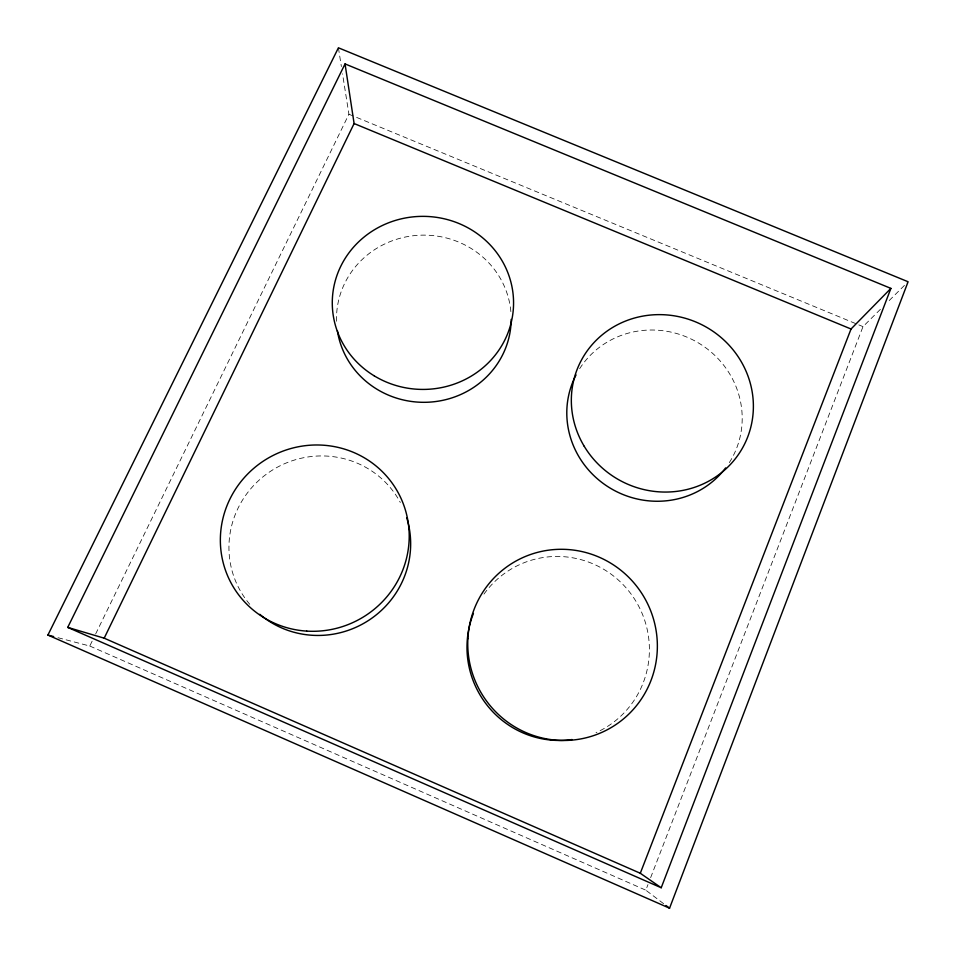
<?xml version="1.0" encoding="UTF-8"?>
<svg xmlns="http://www.w3.org/2000/svg" width="956" height="956" viewBox="0 0 956 956"><rect width="100%" height="100%" fill="white"/><g stroke="black" fill="none" stroke-linecap="round" stroke-linejoin="round"><path stroke-width="0.72" stroke-dasharray="4.78 3.58" d="M663.619 903.695L645.814 890.179L647.965 884.611M650.642 877.656L863.005 326.629L880.835 308.896M58.017 637.712L89.78 646.029L92.385 640.675M95.648 633.971L348.916 114.218L342.523 73.791M889.211 300.543L907.041 282.809M348.916 114.218L863.005 326.629M89.78 646.029L645.814 890.179M338.412 47.8L341.376 66.573M336.536 321.264A87.343 83.59 0.2 0 1 420.509 235.188A87.343 83.59 0.2 0 1 511.09 314.93M249.767 604.3A91.394 89.219 -29.7 0 1 269.532 471.965A91.394 89.219 -29.7 0 1 400.325 502.474M579.659 368.681A88.382 84.917 26.5 0 1 700.39 344.136A88.382 84.917 26.5 0 1 729.129 462.907M483.963 594.106A92.278 90.916 63 0 1 628.57 590.796A92.278 90.916 63 0 1 596.03 732.619"/><path stroke-width="1.43" d="M669.558 908.2L908.092 281.757L338.412 47.8L47.908 635.059L669.558 908.2L665.997 905.499M661.217 887.754L890.896 288.389L345.044 63.921L67.733 627.387L661.217 887.754L640.293 873.258L104.192 638.178L67.733 627.387M640.293 873.258L851.031 329.007L890.896 288.389M104.192 638.178L354.102 123.539L345.044 63.921M47.908 635.059L53.691 636.577M354.102 123.539L851.031 329.007M511.185 319.388A87.343 83.59 0.2 0 1 429.841 402.118A87.343 83.59 0.2 0 1 337.42 330.812M406.67 517.626A91.394 89.219 -29.7 0 1 369.1 620.074A91.394 89.219 -29.7 0 1 259.805 614.314M725.64 467.902A88.382 84.917 26.5 0 1 609.115 487.452A88.382 84.917 26.5 0 1 576.038 374.955M572.094 739.538A92.278 90.916 63 0 1 486.867 704.919A92.278 90.916 63 0 1 473.435 613.441M374.262 375.875A90.641 86.53 0.3 0 0 513.48 306.661A90.641 86.53 0.3 0 0 381.038 226.13A90.641 86.53 0.3 0 0 374.262 375.875M306.78 631.115A94.979 92.613 -28.8 0 0 400.265 496.773A94.979 92.613 -28.8 0 0 237.291 486.532A94.979 92.613 -28.8 0 0 306.78 631.115M584.236 446.309A91.752 87.964 26.2 0 0 741.88 449.081A91.752 87.964 26.2 0 0 660.955 314.644A91.752 87.964 26.2 0 0 584.236 446.309M467.878 638.751A95.911 94.465 61.5 0 0 605.65 730.575A95.911 94.465 61.5 0 0 614.122 565.343A95.911 94.465 61.5 0 0 467.878 638.751"/></g></svg>
